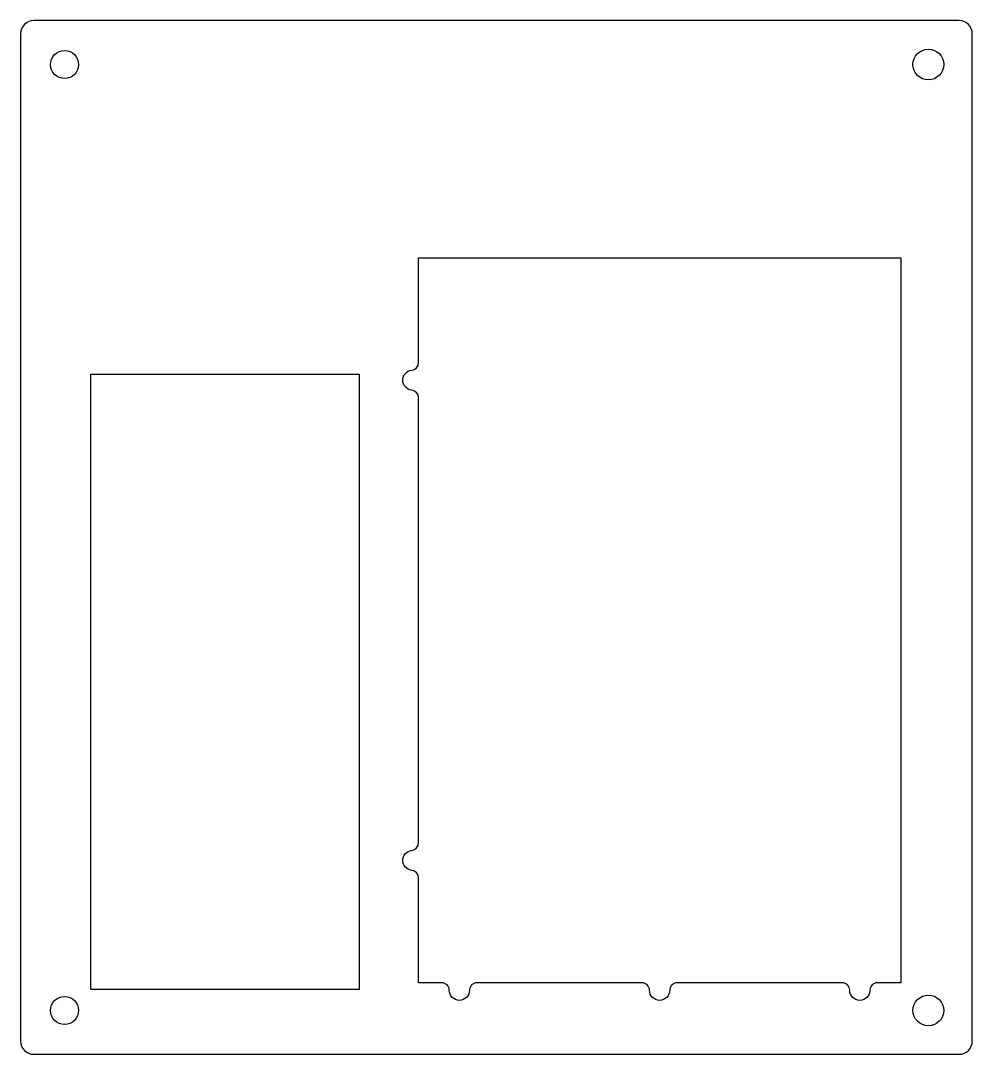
# Model space of a CAD drawing. Extents: x 1106 to 1215, y 400 to 517.
import ezdxf

# ---------------------------------------------------------------- set-up
doc = ezdxf.new("R2010")
doc.units = 0
doc.layers.get('0').update_dxf_attribs({"linetype": 'CONTINUOUS'})

msp = doc.modelspace()

# ---------------------------------------------------------------- linework, layer by layer
for points in [[(1214.53, 515.82, 0.414214), (1213.03, 517.32), (1107.68, 517.32, 0.414214), (1106.18, 515.82), (1106.18, 401.05, 0.414214), (1107.68, 399.55), (1213.03, 399.55, 0.414214), (1214.53, 401.05)], [(1109.58, 512.32, -1), (1112.78, 512.32, -1)], [(1206.38, 490.3), (1206.38, 407.7), (1203.73, 407.7, 0.414214), (1202.88, 406.85, -0.414214), (1201.73, 405.7, -0.414214), (1200.58, 406.85, 0.414214), (1199.73, 407.7), (1199.23, 407.7), (1180.93, 407.7, 0.414214), (1180.08, 406.85, -0.414214), (1178.93, 405.7, -0.414214), (1177.78, 406.85, 0.414214), (1176.93, 407.7), (1158.63, 407.7), (1158.13, 407.7, 0.414214), (1157.28, 406.85, -0.414214), (1156.13, 405.7, -0.414214), (1154.98, 406.85, 0.414214), (1154.13, 407.7), (1151.48, 407.7), (1151.48, 419.66, 0.38517), (1150.72, 420.51, -0.904534), (1150.72, 422.79, 0.38517), (1151.48, 423.64), (1151.48, 474.36, 0.38517), (1150.72, 475.21, -0.904534), (1150.72, 477.49, 0.38517), (1151.48, 478.34), (1151.48, 490.3)], [(1211.28, 404.55, -1), (1207.78, 404.55, -1)], [(1112.78, 404.55, -1), (1109.58, 404.55, -1)]]:
    msp.add_lwpolyline(points, format="xyb", close=True)
msp.add_lwpolyline([(1144.72, 477.05), (1144.72, 406.95), (1114.18, 406.95), (1114.18, 477.05)], close=True)
msp.add_circle((1209.53, 512.32), 1.75)

doc.saveas('drawing.dxf')
